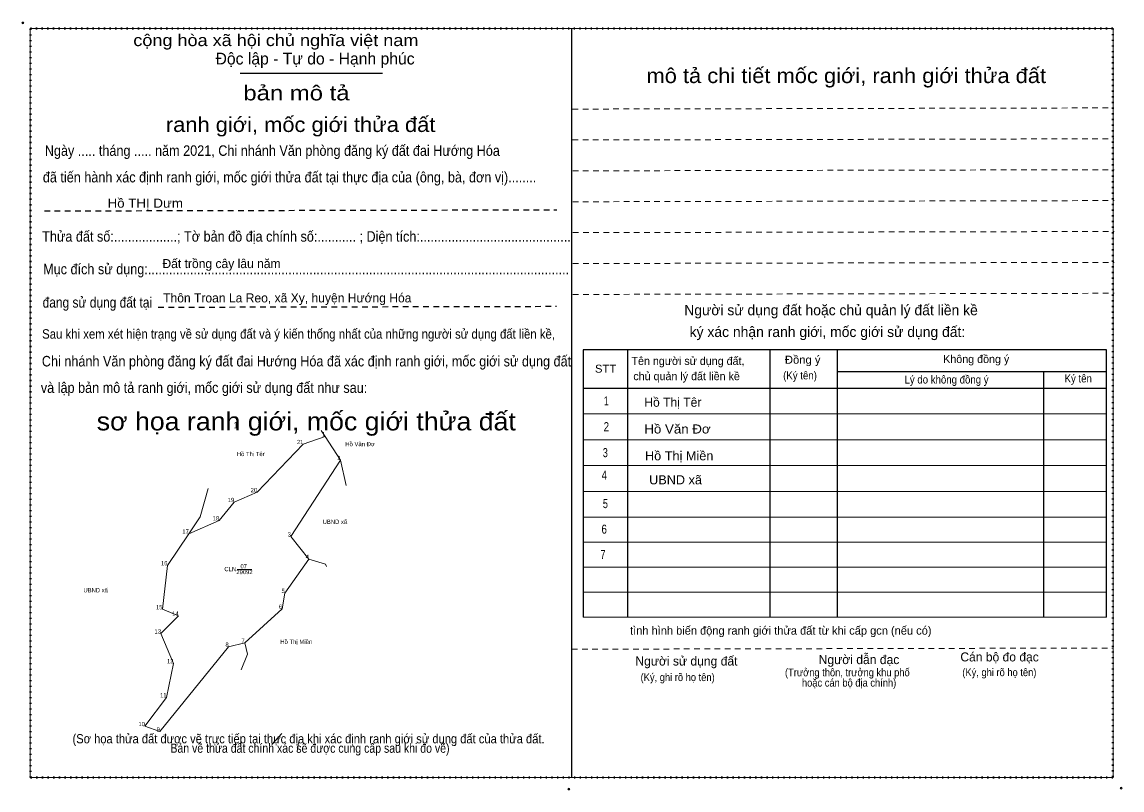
# Model space of a CAD drawing. Header units: metres. Extents: x 550927 to 554451, y 1816817 to 1819332.
# Drawn here: x 550927 to 552210, y 1817882 to 1818777 of the extents above; entities that cross this region are included whole.
import ezdxf
from ezdxf.enums import TextEntityAlignment as Align

# ---------------------------------------------------------------- set-up
doc = ezdxf.new("R2010")
doc.units = ezdxf.units.M
doc.header["$LTSCALE"] = 4.4
doc.header["$PDMODE"] = 32
doc.header["$PDSIZE"] = 2.2
doc.linetypes.add('DOTTED', pattern=[1.5, 0.3, -1.2])
doc.linetypes.add('SHORT_DASHED', pattern=[2.7, 1.5, -1.2])
for name, color, linetype, lineweight in [('1', 7, 'SHORT_DASHED', 13), ('10', 7, 'Continuous', 13), ('2', 7, 'Continuous', 13), ('63', 7, 'Continuous', 13)]:
    doc.layers.add(name, color=color, linetype=linetype, lineweight=lineweight)
doc.layers.add('16', color=7, linetype='Continuous')

msp = doc.modelspace()

# ---------------------------------------------------------------- linework, layer by layer
at = {"layer": '1'}
for p, q in [((551569.02, 1818675.08), (552200.16, 1818676.46)), ((551569.08, 1818639.08), (552200.22, 1818640.46)), ((551569.2, 1818603.08), (552200.34, 1818604.46)), ((551569.26, 1818567.08), (552200.4, 1818568.46)), ((551569.32, 1818531.08), (552200.46, 1818532.46)), ((551569.44, 1818495.08), (552200.58, 1818496.46)), ((551569.5, 1818459.08), (552200.64, 1818460.46)), ((551568.24, 1818045.68), (552199.38, 1818047.06))]:
    msp.add_line(p, q, dxfattribs=at)
at = {"layer": '1', "lineweight": 25}
for p, q in [((550953.3, 1818556.46), (551550.6, 1818557.78)), ((551085.96, 1818444.26), (551550.12, 1818445.28))]:
    msp.add_line(p, q, dxfattribs=at)
at = {"layer": '1', "linetype": 'DOTTED', "lineweight": 53}
msp.add_lwpolyline([(550936.86, 1818769.16), (552199.08, 1818769.16), (552199.08, 1817896.22), (550936.86, 1817896.22)], close=True, dxfattribs=at)
at = {"layer": '1', "linetype": 'Continuous'}
msp.add_lwpolyline([(551280.42, 1818293.71), (551298.49, 1818265.98), (551240.6, 1818176.96), (551261.63, 1818150.79), (551233.43, 1818111.08), (551230.27, 1818092.66), (551186.75, 1818052.99), (551168.04, 1818048.6), (551087.85, 1817949.63), (551070.44, 1817956.02), (551095.64, 1817989.52), (551103.72, 1818029.14), (551089.19, 1818063.89), (551109.76, 1818084.67), (551090.94, 1818092.17), (551096.71, 1818143.39), (551121.65, 1818180.31), (551157.07, 1818195.77), (551174.64, 1818217.07), (551201.18, 1818228.59), (551255.13, 1818284.63)], close=True, dxfattribs=at)
at = {"layer": '10'}
for points in [[(551275.93, 1818300.61), (551280.42, 1818293.71), (551298.49, 1818265.98), (551304.99, 1818236.64)], [(551120.55, 1818179.83), (551121.65, 1818180.31), (551157.07, 1818195.77), (551174.64, 1818217.07), (551201.18, 1818228.59), (551255.13, 1818284.63), (551280.42, 1818293.71)], [(551261.63, 1818150.79), (551240.6, 1818176.96), (551298.49, 1818265.98)], [(551144.23, 1818233.03), (551134.85, 1818199.85), (551121.65, 1818180.31), (551096.71, 1818143.39), (551090.94, 1818092.17), (551109.76, 1818084.67), (551089.19, 1818063.89), (551103.72, 1818029.14), (551095.64, 1817989.52), (551070.44, 1817956.02), (551087.85, 1817949.63), (551168.04, 1818048.6), (551186.75, 1818052.99)], [(551282.27, 1818141.88), (551281, 1818144.71), (551261.63, 1818150.79), (551233.43, 1818111.08), (551230.27, 1818092.66), (551186.75, 1818052.99), (551189.87, 1818039.88), (551182.78, 1818021.76)]]:
    msp.add_lwpolyline(points, dxfattribs=at)
at = {"layer": '2', "lineweight": 25}
for p, q in [((551181.42, 1818716.77), (551347.34, 1818716.77)), ((551632.88, 1818394.43), (551632.88, 1818082.98)), ((551798.94, 1818394.43), (551798.94, 1818082.98)), ((551877.51, 1818394.43), (551877.51, 1818082.98)), ((551877.51, 1818369.29), (552191.69, 1818369.29)), ((552117.94, 1818369.29), (552117.94, 1818082.98)), ((551581.24, 1818349.88), (552191.69, 1818349.88))]:
    msp.add_line(p, q, dxfattribs=at)
at = {"layer": '2'}
for p, q in [((551581.24, 1818319.78), (552191.69, 1818319.78)), ((551581.24, 1818289.68), (552191.69, 1818289.68)), ((551581.24, 1818259.58), (552191.69, 1818259.58)), ((551581.24, 1818229.48), (552191.69, 1818229.48)), ((551581.24, 1818199.38), (552191.69, 1818199.38)), ((551581.24, 1818170.28), (552191.69, 1818170.28)), ((551581.24, 1818141.18), (552191.69, 1818141.18)), ((551581.24, 1818112.08), (552191.69, 1818112.08)), ((551581.24, 1818082.98), (552191.69, 1818082.98))]:
    msp.add_line(p, q, dxfattribs=at)
for points in [[(550936.87, 1817896.23), (550936.85, 1817896.23), (550936.85, 1818769.15), (551567.97, 1818769.15), (551567.97, 1818769.13)], [(551567.97, 1818769.13), (551567.97, 1817896.23), (550936.87, 1817896.23)], [(551567.98, 1818769.14), (552199.1, 1818769.14), (552199.1, 1817896.21)], [(552199.09, 1817896.21), (551567.98, 1817896.21), (551567.98, 1818769.13)], [(551567.99, 1818769.14), (552199.11, 1818769.14), (552199.11, 1817896.21), (552199.09, 1817896.21)], [(552199.09, 1817896.21), (551567.99, 1817896.21), (551567.99, 1818769.13)]]:
    msp.add_lwpolyline(points, dxfattribs=at)
at = {"layer": '2', "lineweight": 25}
msp.add_lwpolyline([(552191.69, 1818082.98), (552191.69, 1818394.43), (551581.24, 1818394.43), (551581.24, 1818082.98)], dxfattribs=at)
at = {"layer": '2'}
for p in [(550928.24, 1818775.44), (552208.48, 1817883.82), (551564.58, 1817882.75)]:
    msp.add_point(p, dxfattribs=at)
at = {"layer": '63'}
for p, q in [((551177.96, 1818138.7), (551195.03, 1818138.7)), ((551218.4, 1817934.66), (551229.95, 1817947.42)), ((551249.42, 1817936.86), (551247.9, 1817926.46))]:
    msp.add_line(p, q, dxfattribs=at)

# ---------------------------------------------------------------- texts
at = {"layer": '1'}
for s, height, width, p in [('CLN', 5, 0.95, (551169.935, 1818136.61)), ('07', 5, 0.8, (551185.59, 1818139.87)), ('29092', 5, 0.85, (551186.51, 1818133.15)), ('(Sơ họa thửa đất được vẽ trực tiếp tại thực địa khi xác định ranh giới sử dụng đất của thửa đất.', 10.8, 0.9, (551261.22, 1817936)), (' Bản vẽ thửa đất chính xác sẽ được cung cấp sau khi đo vẽ)', 10.8, 0.85, (551261.18, 1817925.02))]:
    msp.add_text(s, height=height, dxfattribs=dict(at, width=width)).set_placement(p, align=Align.CENTER)
at = {"layer": '16'}
for s, height, width, p in [('Ngày ..... tháng ..... năm 2021, Chi nhánh Văn phòng đăng ký đất đai Hướng Hóa', 12.24, 0.9, (550953.72, 1818620.6)), (' đã tiến hành xác định ranh giới, mốc giới thửa đất tại thực địa của (ông, bà, đơn vị)........', 12.24, 0.9, (550947.36, 1818589.64)), ('Thửa đất số:..................; Tờ bản đồ địa chính số:........... ; Diện tích:...........................................', 12.24, 0.9, (550950.66, 1818520.58)), ('Mục đích sử dụng:........................................................................................................................', 12.24, 0.9, (550951.8, 1818482.6)), ('đang sử dụng đất tại', 12.24, 0.85, (550951.2, 1818443.72)), ('Sau khi xem xét hiện trạng về sử dụng đất và ý kiến thống nhất của những người sử dụng đất liền kề,', 11.02, 0.9, (550950.6, 1818407.54)), ('Chi nhánh Văn phòng đăng ký đất đai Hướng Hóa đã xác định ranh giới, mốc giới sử dụng đất', 12.24, 0.9, (550950.3, 1818375.2)), (' và lập bản mô tả ranh giới, mốc giới sử dụng đất như sau:', 12.24, 0.9, (550945.02, 1818344.36))]:
    msp.add_text(s, height=height, dxfattribs=dict(at, width=width)).set_placement(p)
at = {"layer": '2'}
for s, height, width, p in [('cộng hòa xã hội chủ nghĩa việt nam', 13.69, 1.15, (551056.92, 1818748.46)), ('Hồ THỊ Dưm', 10.53, 1.1, (551026.96, 1818560.2)), ('Đồng ý', 9.331, 1.05, (551816.58, 1818378.38)), ('STT', 9.331, 1.05, (551595.12, 1818367.88)), ('(Ký tên)', 9.331, 0.9, (551814.54, 1818360.08)), ('Lý do không đồng ý', 9.331, 0.9, (551956.02, 1818355.28)), ('Ký tên', 9.331, 0.9, (552142.62, 1818356.54)), ('Hồ Văn Đơ', 10.53, 1.1, (551652.68, 1818297.04)), ('Hồ Thị Miền', 10.53, 1.05, (551653.48, 1818265.84)), ('UBND xã', 10.53, 1.05, (551658.28, 1818237.84)), ('(Ký, ghi rõ họ tên)', 9.03, 0.9, (551648.34, 1818008.54)), ('(Ký, ghi rõ họ tên)', 9.03, 0.9, (552023.4, 1818014.3))]:
    msp.add_text(s, height=height, dxfattribs=dict(at, width=width)).set_placement(p)
for s, height, p in [('Độc lập - Tự do - Hạnh phúc', 13.69, (551152.8, 1818727.04)), ('Đất trồng cây lâu năm', 10.53, (551090.88, 1818489.8)), ('Thôn Troan La Reo, xã Xy, huyện Hướng Hóa', 10.53, (551091.68, 1818449.82)), ('Người sử dụng đất hoặc chủ quản lý đất liền kề ', 12.12, (551699.22, 1818434.84)), ('ký xác nhận ranh giới, mốc giới sử dụng đất:', 12.12, (551705.52, 1818409.46)), ('Tên người sử dụng đất,', 9.331, (551637.72, 1818376.94)), ('Không đồng ý', 9.331, (552001.14, 1818379.16)), ('chủ quản lý đất liền kề', 9.331, (551639.88, 1818359.18)), ('Hồ Thị Têr', 10.53, (551652.68, 1818328.22)), ('tình hình biến động ranh giới thửa đất từ khi cấp gcn (nếu có)', 9.631, (551636.04, 1818062.66)), ('Người sử dụng đất', 10.54, (551642.28, 1818026.66)), ('Người dẫn đạc', 10.56, (551855.94, 1818028.34)), ('Cán bộ đo đạc', 10.51, (552021.12, 1818031.46))]:
    msp.add_text(s, height=height, dxfattribs=at).set_placement(p)
for s, height, width, p in [('mô tả chi tiết mốc giới, ranh giới thửa đất', 17.34, 1.1, (551888.13, 1818705.38)), ('bản mô tả', 17.34, 1.2, (551247.105, 1818685.22)), ('ranh giới, mốc giới thửa đất', 17.34, 1.1, (551251.985, 1818648.38)), ('1', 10.54, 0.7, (551608.35, 1818329.78)), ('sơ họa ranh giới, mốc giới thửa đất', 21.16, 1.1, (551258.58, 1818300.68)), ('2', 10.54, 0.8, (551608.425, 1818299.72)), ('3', 10.54, 0.75, (551607.21, 1818269.48)), ('4', 10.54, 0.8, (551606.055, 1818243.2)), ('5', 10.54, 0.75, (551607.29, 1818210.14)), ('6', 10.54, 0.8, (551605.905, 1818180.32)), ('7', 10.56, 0.75, (551604.485, 1818150.86)), ('(Trưởng thôn, trưởng khu phố', 9.03, 0.9, (551889.365, 1818014.18)), ('hoặc cán bộ địa chính)', 9.03, 0.9, (551891.415, 1818002.12))]:
    msp.add_text(s, height=height, dxfattribs=dict(at, width=width)).set_placement(p, align=Align.CENTER)
at = {"layer": '63'}
for s, height, width, p in [(' 1', 7.5, 0.75, (551178.71, 1818303.06)), (' 1', 5, 0.75, (551280.42, 1818293.71)), (' 21', 5, 0.8, (551255.13, 1818284.63)), (' 2', 5, 0.85, (551298.49, 1818265.98)), (' 20', 5, 0.85, (551201.18, 1818228.59)), (' 19', 5, 0.85, (551174.64, 1818217.07)), (' 18', 5, 0.85, (551157.07, 1818195.77)), (' 17', 5, 0.85, (551121.65, 1818180.31)), (' 3', 5, 0.8, (551240.6, 1818176.96)), (' 4', 5, 0.85, (551261.63, 1818150.79)), (' 16', 5, 0.85, (551096.71, 1818143.39)), (' 5', 5, 0.8, (551233.43, 1818111.08)), (' 15', 5, 0.85, (551090.94, 1818092.17)), (' 14', 5, 0.85, (551109.76, 1818084.67)), (' 6', 5, 0.85, (551230.27, 1818092.66)), (' 13', 5, 0.85, (551089.19, 1818063.89)), (' 8', 5, 0.8, (551168.04, 1818048.6)), (' 7', 5, 0.8, (551186.75, 1818052.99)), (' 12', 5, 0.85, (551103.72, 1818029.14)), (' 11', 5, 0.8, (551095.64, 1817989.52)), (' 10', 5, 0.85, (551070.44, 1817956.02)), (' 9', 5, 0.85, (551087.85, 1817949.63))]:
    msp.add_text(s, height=height, dxfattribs=dict(at, width=width)).set_placement(p, align=Align.RIGHT)
for s, width, p in [('Hồ Văn Đơ', 0.95, (551321.245, 1818282.27)), ('Hồ Thị Têr', 0.9, (551193.82, 1818270.68)), ('UBND xã ', 0.9, (551292.89, 1818191.64)), ('UBND xã', 0.9, (551013.04, 1818112)), ('Hồ Thị Miền', 0.95, (551246.865, 1818051.89))]:
    msp.add_text(s, height=5, dxfattribs=dict(at, width=width)).set_placement(p, align=Align.CENTER)
msp.add_text('D', height=0.01, dxfattribs=at).set_placement((551120.555, 1818179.83), align=Align.CENTER)

doc.saveas('drawing.dxf')
